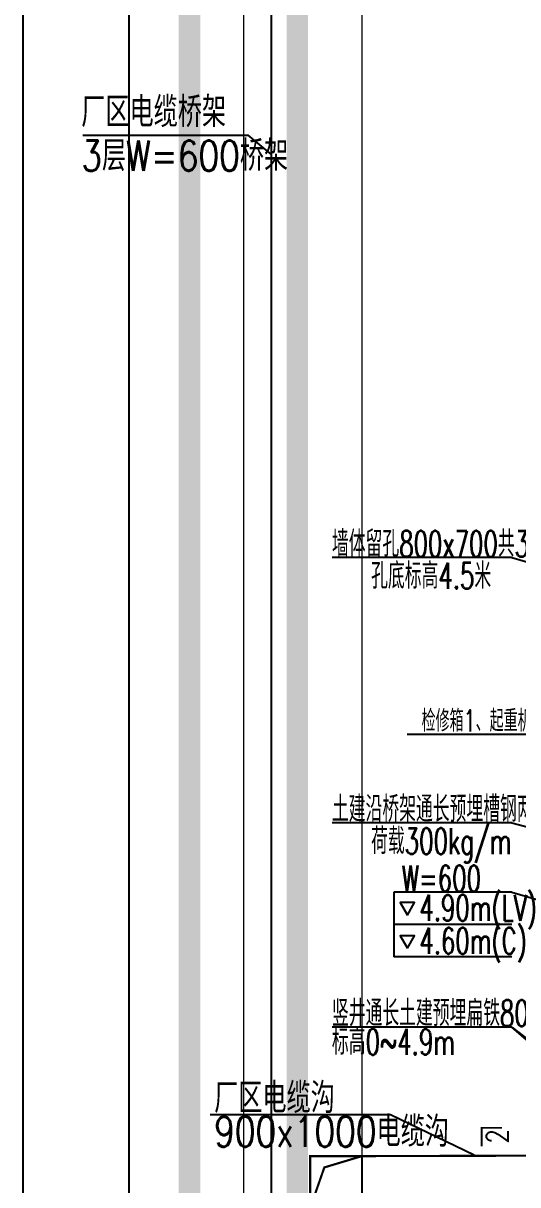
# Model space of a CAD drawing. Header units: millimetres. Extents: x -437359 to 106527, y -82378 to 117612.
# Drawn here: x -437359 to -425885, y 38226 to 65153 of the extents above; entities that cross this region are included whole.
import ezdxf
from ezdxf.enums import TextEntityAlignment as Align

# ---------------------------------------------------------------- set-up
doc = ezdxf.new("R2010")
doc.units = ezdxf.units.MM
doc.layers.get('0').update_dxf_attribs({"color": 8})
for name, color, linetype, lineweight in [('road_mr', 8, 'Continuous', 0), ('Z-综合管架', 8, 'Continuous', 0), ('电缆通道', 8, 'Continuous', 30)]:
    doc.layers.add(name, color=color, linetype=linetype, lineweight=lineweight)
for name, color, linetype in [('厂区电缆通道', 8, 'Continuous'), ('桥架标注', 8, 'Continuous'), ('电气尺寸标注', 8, 'Continuous'), ('电气标注', 8, 'Continuous')]:
    doc.layers.add(name, color=color, linetype=linetype)
doc.styles.add('GEDITXT', font='geditxt.shx', dxfattribs={"width": 0.72, "height": 400, "bigfont": 'hzfs_1.shx'})
doc.styles.add('geditxt1', font='geditxt.shx', dxfattribs={"width": 0.65, "bigfont": 'hzfs_1.shx'})
doc.styles.add('统一字体', font='geditxt.shx', dxfattribs={"width": 0.75, "bigfont": 'hzfs_1.shx'})
doc.linetypes.add('ZIGZAG', pattern='A,0.00254,-5.08,[131,ltypeshp.shx,S=5.08,R=0,X=-5.08,Y=0],-10.16,[131,ltypeshp.shx,S=5.08,R=180,X=5.08,Y=0],-5.08', length=20.32254)

msp = doc.modelspace()

# ---------------------------------------------------------------- linework, layer by layer
msp.add_lwpolyline([(-434900.9, 86581), (-360699.9, 86581), (-360699.9, -7183.5), (-434900.9, -7183.5)], close=True)
at = {"layer": 'road_mr'}
for points in [[(-429500.7, 86581), (-429500.7, 41736.7)], [(-429500.7, 41736.7), (-429500.7, 12674.1)]]:
    msp.add_lwpolyline(points, dxfattribs=at)
at = {"layer": 'Z-综合管架', "linetype": 'ZIGZAG', "ltscale": 0.15}
msp.add_line((-432250.7, 86581), (-432250.7, 13158.6), dxfattribs=at)
at = {"layer": 'Z-综合管架', "const_width": 500}
msp.add_lwpolyline([(-433500.7, 86581), (-433500.7, 13158.6), (-431000.7, 13158.6), (-431000.7, 86581)], dxfattribs=at)
at = {"layer": '厂区电缆通道'}
for points in [[(-435978, 62559.9), (-432150, 62559.9), (-431603.8, 62112.6)], [(-426900.6, 38908.6), (-428840.9, 39847.5), (-433019.8, 39847.5)]]:
    msp.add_lwpolyline(points, dxfattribs=at)
at = {"layer": '桥架标注', "color": 3}
msp.add_line((-428450.3, 48672.6, -22965.2), (-424112.9, 48672.6, -9148.5), dxfattribs=at)
for points in [[(-426020, 52766), (-430193.1, 52766)], [(-426020, 52766), (-421699.3, 51507.8)], [(-426020, 46615.9), (-430193.1, 46615.9)], [(-426020, 46615.9), (-422176.7, 45608)], [(-426020, 45008.3), (-428762.2, 45008.3)], [(-428761.8, 45008.3), (-428762, 43508.3)], [(-426020, 45008.3), (-421699.3, 43750.2)], [(-426020, 44258.3), (-428762.2, 44258.3)], [(-426020, 43508.3), (-428762.2, 43508.3)], [(-426020, 41882.6), (-430193.1, 41882.6)], [(-426020, 41882.6), (-422530.6, 39208.6)]]:
    msp.add_lwpolyline(points, dxfattribs=at)
at = {"layer": '桥架标注', "color": 2}
for points in [[(-428446.7, 44478.8), (-428280.8, 44766.2), (-428612.6, 44766.2)], [(-428446.7, 43710.9), (-428280.8, 43998.2), (-428612.6, 43998.2)]]:
    msp.add_lwpolyline(points, close=True, dxfattribs=at)
at = {"layer": '电气尺寸标注', "color": 0, "ltscale": 1500, "const_width": 42.9}
msp.add_lwpolyline([(-426721.6, 39114.9), (-426721.6, 39546.6), (-426254.5, 39546.6)], dxfattribs=at)
at = {"layer": '电气标注', "color": 6, "ltscale": 0.35}
msp.add_lwpolyline([(-353259.2, 88125.2), (-353259.2, -30774.8), (-437359.2, -30774.8), (-437359.2, 88125.2)], close=True, dxfattribs=at)
at = {"layer": '电缆通道'}
msp.add_line((-426020, 41882.6), (-422530.6, 38826.8), dxfattribs=at)
at = {"layer": '电缆通道', "color": 4, "ltscale": 0.35, "const_width": 50}
for points in [[(-431603.8, 86581), (-431603.8, 37610.2)], [(-430700.7, 37690), (-430373.2, 38628.1), (-429500.7, 38890)], [(-422800.6, 38908.6), (-422800.6, 38908.6), (-429500.7, 38890)]]:
    msp.add_lwpolyline(points, dxfattribs=at)
msp.add_lwpolyline([(-430700.7, 38890), (-429500.7, 38890), (-429500.7, 37690), (-430700.7, 37690)], close=True, dxfattribs=at)

# ---------------------------------------------------------------- texts
at = {"layer": '厂区电缆通道', "linetype": 'Continuous', "style": 'GEDITXT', "width": 0.8}
for s, p in [('厂区电缆桥架', (-436012.9, 62745.1)), ('3层W=600桥架', (-436012.9, 61732.6)), ('厂区电缆沟', (-432929.4, 39889.8)), ('900x1000电缆沟', (-432929.4, 39108.7))]:
    msp.add_text(s, height=700, dxfattribs=at).set_placement(p)
at = {"layer": '桥架标注', "color": 2, "style": 'geditxt1', "width": 0.65}
for s, p in [('墙体留孔800x700共3个', (-430197, 52786, 753.5)), ('孔底标高4.5米', (-429287.8, 52042.8, 753.5)), ('土建沿桥架通长预埋槽钢两根', (-430197, 46635.9, 753.5)), ('荷载300kg/m', (-429287.8, 45892.7, 753.5)), ('W=600', (-428578.2, 45028.3, 753.5)), ('4.90m(LV)', (-428168, 44347.7, 753.5)), ('4.60m(C)', (-428168, 43579.8, 753.5)), ('竖井通长土建预埋扁铁80x8', (-430197, 41902.6, 753.5)), ('标高0~4.9m', (-430197, 41240.2, 753.5))]:
    msp.add_text(s, height=600, dxfattribs=at).set_placement(p)
msp.add_text('检修箱1、起重机控制箱', height=500, dxfattribs=at).set_placement((-426352.4, 48732.5, 148566.8), align=Align.CENTER)
at = {"layer": '电气尺寸标注', "color": 0, "ltscale": 1500, "style": '统一字体', "width": 0.8}
msp.add_text('2', height=500, rotation=90, dxfattribs=at).set_placement((-426111.3, 39177.7))

doc.saveas('drawing.dxf')
